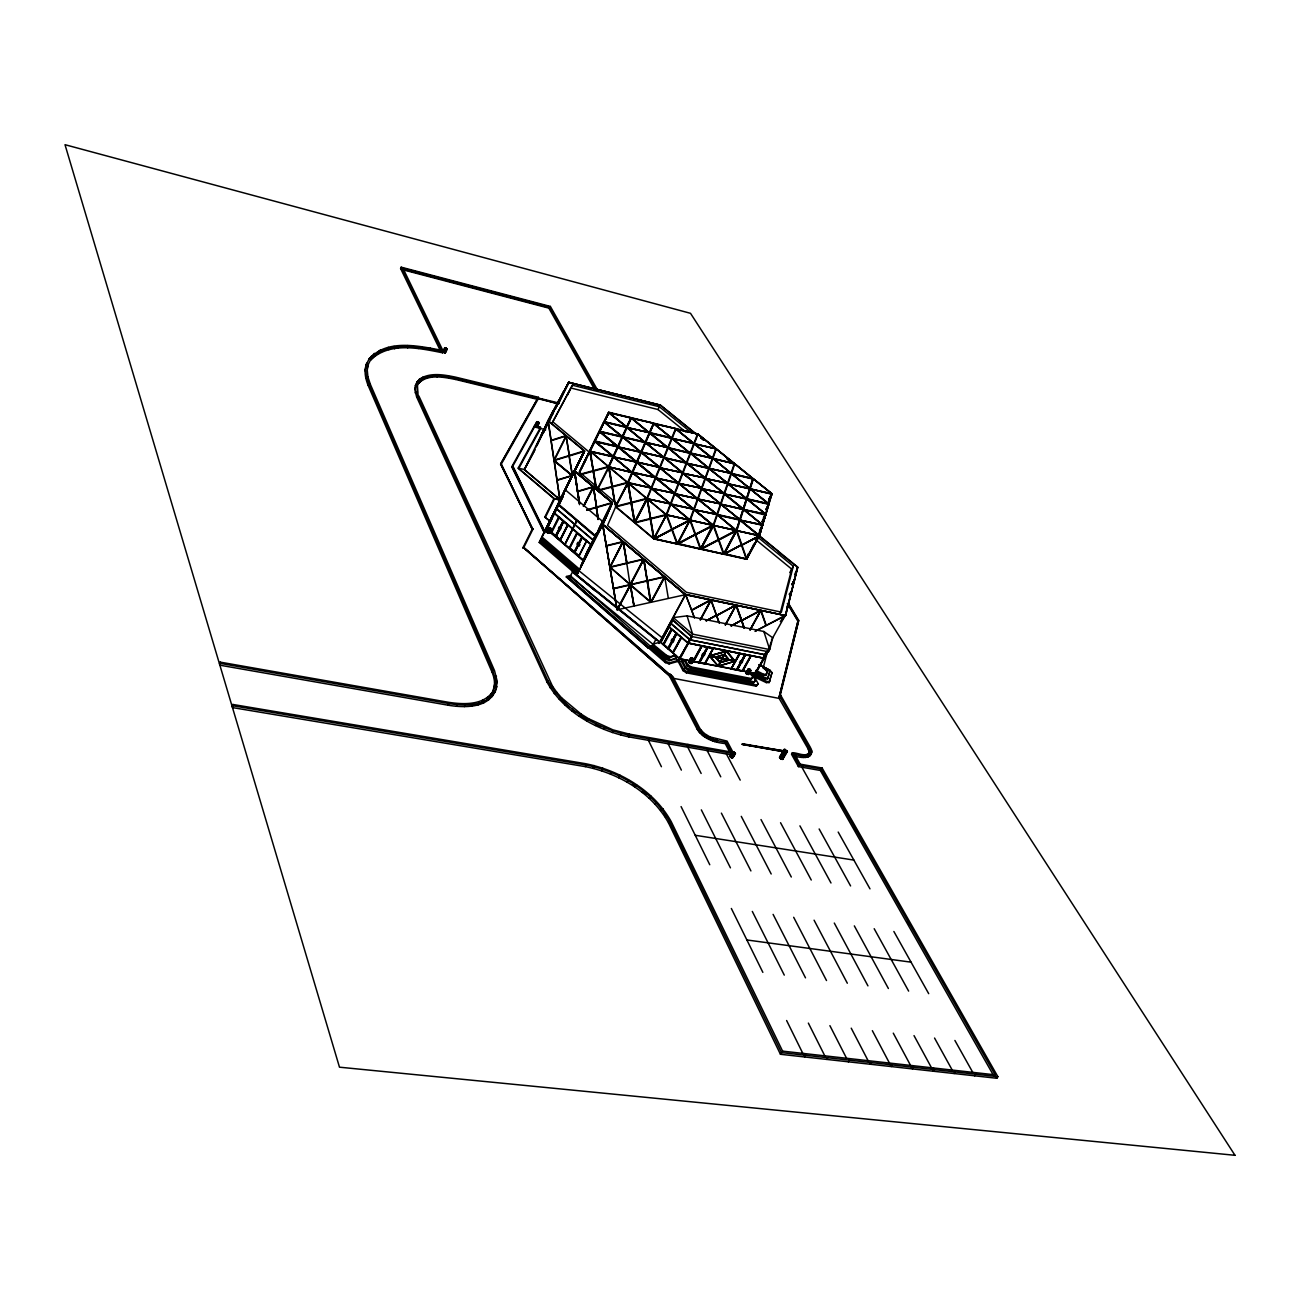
<?xml version="1.0" encoding="UTF-8"?>
<svg xmlns="http://www.w3.org/2000/svg" width="1300" height="1300" viewBox="0 0 1300 1300"><rect width="100%" height="100%" fill="white"/><g stroke="black" fill="none" stroke-linecap="round" stroke-linejoin="round"><path stroke-width="1.5" d="M750.88 670.621L750.214 669.597M734.776 752.749L735.475 753.626L733.102 757.12M730.145 756.34L732.306 752.05L732.599 753.106M691.681 663.033L688.626 661.976L691.697 657.832M691.779 663.309L691.145 662.269M693.696 659.327L692.754 659.799M690.658 658.044L692.803 659.88M688.74 662.009L690.999 657.751M495.934 679.608L496.161 688.122L497.282 681.558L494.536 670.67L370.37 384.361L367.916 376.886L367.25 370.029L368.387 363.886L367.185 368.387M491.205 694.314C496.096 687.83 494.942 678.925 491.936 671.889L368.127 385.401C365.332 378.43 363.675 370.338 366.811 363.204L365.007 370.858M492.879 691.73L495.398 680.924L492.733 670.296L368.777 383.955L366.291 376.399L365.641 369.428M811.233 749.076C814.58 758.778 799.061 756.015 794.658 754.244L793.796 755.739C798.2 757.51 813.719 760.256 810.371 750.555L810.599 747.776L780.699 695.289L779.87 696.735M788.742 604.597L798.151 620.262L778.911 697.986L808.129 748.93L809.201 752.278L808.308 754.78L809.997 751.741L809.559 748.637L780.293 696.995L780.699 695.289M731.234 754.829L628.826 736.889C596.326 729.918 563.404 711.945 546.991 682.045L416.634 396.939L414.716 389.204L415.854 384.426L415.854 391.495L417.284 395.509L547.804 680.485C564.233 710.385 597.171 728.341 629.671 735.329L731.721 753.253M551.151 528.824L549.315 532.48M550.258 529.474L548.275 527.767L546.894 531.278M534.82 425.441C540.264 414.034 532.041 434.817 538.59 423.345M778.911 697.986L798.151 620.262M672.035 678.08L779.464 698.457L798.72 620.457L788.434 603.33M798.72 620.457L779.334 697.255M764.676 516.474L759.509 535.665L746.688 559.276L653.835 538.947L615.501 506.724L627.884 483.291L631.085 502.418L615.956 506.285L627.884 483.291M765.115 655.541L765.668 652.941M785.558 615.501L797.794 567.174L740.285 520.065L762.466 524.972L765.716 514.8L762.222 522.178M780.325 621.611L785.59 615.534L797.648 567.206L785.298 615.387L771.436 640.136M766.22 682.581L769.129 682.565L772.005 672.571L769.844 670.101L759.005 664.706M769.113 682.597L772.005 672.571M764.66 678.99L767.569 678.974L769.827 671.499L767.65 669.029L759.168 664.804M767.553 679.006L769.827 671.499M757.884 537.241L793.309 566.264L781.381 612.121L686.416 592.296L607.523 525.476L617.012 503.75L579.345 472.128L589.111 452.043L552.744 421.769L572.341 385.206L659.376 406.77L691.909 433.014M755.43 671.58L763.165 675.431L765.992 675.431L767.617 670.426L765.456 667.94L764.839 669.029L767.016 671.499M765.992 675.431L767.617 670.426L763.116 668.135L767.617 651.056M780.227 613.161L791.716 569.124L756.324 540.085M766.951 651.04L766.074 654.924L755.641 673.189M767.942 651.528L755.592 673.546L749.921 672.295M771.03 641.956L768.446 651.771L691.34 636.399L672.604 619.726L660.855 642.46M765.733 652.324L764.173 658.19L687.976 643.142L669.045 626.86L687.96 642.769L689.617 639.714L671.011 623.74M765.424 653.673L764.205 658.222L688.561 643.029L690.235 639.974L765.619 654.94M754.39 674.212L754.146 675.171L766.903 681.525L769.73 681.509M755.592 673.546L756.567 669.923M764.774 516.734L762.255 525.151L764.66 516.392M762.434 525.574L759.346 535.779L764.595 516.653L762.125 521.771L764.595 516.571M762.32 525.038L764.692 516.409M446.843 349.408L444.909 352.804L446.761 349.359M442.926 351.52L443.593 352.3M443.332 352.105L445.169 347.783M444.551 347.929L443.251 352.105M768.495 504.302L765.992 509.535L768.82 503.652L750.36 489.125L771.842 494.227L768.365 503.994L750.214 488.898L771.745 493.821L759.135 535.665L765.521 514.816L763.717 518.408M759.379 535.795L772.021 493.789L697.824 433.94L608.741 412.23L592.621 444.698M765.034 514.751L759.411 535.811L762.109 525.85L759.395 535.73L755.609 540.572M747.679 555.197L746.883 558.805L753.837 544.017M746.688 559.276L748.459 553.572M759.102 535.681L765.733 514.036L747.11 499.314L768.56 504.302M493.675 690.121C484.754 705.575 463.661 704.649 448.321 702.26L220.236 662.139L219.879 665.194L448.11 705.201C464.327 707.915 489.174 708.467 495.69 689.617M494.731 692.64L496.974 686.53M717.372 514.865L736.304 530.53L743.178 509.243L720.947 504.205L742.836 509.226L724.376 494.179L746.314 498.55L727.854 483.974L749.564 488.378L731.543 473.346L752.456 478.53M752.944 478.66L749.71 488.605L731.429 473.688L752.944 478.66L736.304 530.53M743.291 508.869L724.539 493.886L746.492 498.859L728.016 483.698L749.742 488.67L743.129 509.161L724.831 493.821M753.415 478.904L771.566 493.529L753.415 478.904L736.791 530.774L759.07 535.454L746.753 558.659L759.038 536.023M713.164 525.33L694.395 509.844L713.164 525.33L734.305 463.645L712.92 458.282L730.925 473.395M734.776 463.872L752.7 478.481L734.776 463.872L713.651 525.574L736.158 530.303L723.889 553.654L736.109 531.05L717.503 514.491L739.602 519.512L720.98 504.27L739.749 519.74L717.34 514.784M809.997 751.741C806.796 758.176 797.16 752.375 792.35 752.733L791.489 754.211L798.411 766.61L820.349 770.461L994.126 1076.449L995.199 1074.856L821.226 768.966L799.289 765.115L792.35 752.733M712.303 458.331L694.346 443.674L715.845 448.744L689.78 520.081L670.865 504.302M733.931 463.499L716.3 448.988L690.284 520.325L713.017 525.102L700.798 548.6L712.758 525.298L695.533 534.251L712.969 525.866M698.003 434.233L715.666 448.468L698.003 434.233L666.673 515.028L689.634 519.837M647.367 499.184L650.601 518.424L647.367 499.184L666.169 514.767L697.531 433.989L676.39 429.163M632.694 472.761L651.267 487.727L628.144 483.177L646.75 498.615L675.577 428.642L654.225 423.751M674.472 493.464L651.609 488.264L670.361 503.977L647.254 498.859L676.049 428.87L693.859 443.398L672.149 438.279L690.121 453.017M549.023 523.965L544.472 533.211L511.81 466.684L534.43 425.864L540.556 427.326L518.164 468.211L553.93 498.664L560.186 500.11L584.285 450.84L574.438 470.892L612.398 502.71L602.891 524.485L576.648 575.136L659.831 642.281L685.636 594.636L785.59 615.534M612.462 486.363L609.099 467.334L627.526 482.609L653.413 423.231L631.345 418.308L648.976 432.689L631.491 418.015L608.969 466.993L632.044 472.29L613.633 456.869L636.48 462.101L618.54 446.826L636.626 461.744L613.811 457.113L631.881 472.582L609.278 466.993M628.014 482.852L645.58 442.536L663.683 457.47L641.306 452.286L628.014 482.852L651.121 488.085L632.531 472.534M647.562 443.219L667.875 447.379L649.773 432.916L671.694 438.084L653.867 423.475L641.306 452.286L659.571 467.464M645.58 442.488L653.867 423.475M576.989 575.153L660.043 642.216M580.791 566.475L599.641 527.654L594.701 538.736L596.944 533M586.592 552.5L602.55 524.322L612.43 502.743L602.891 524.485L586.836 552.63L581.181 565.403M579.524 503.506L574.438 471.006L579.28 502.856L574.438 471.006L612.202 502.743L574.567 470.909L612.332 502.71L602.81 524.452L617.061 609.521L630.061 584.984M219.472 663.861L220.236 662.139M580.564 566.816L586.836 552.63M439.952 349.846L400.595 268.515L401.18 267.183L550.371 306.426L597.74 390.406M595.822 536.591L602.745 521.56L565.321 489.856L558.122 504.449L595.822 536.591L599.251 528.872M441.448 350.269C418.324 345.849 386.409 338.715 369.102 359.239L371.394 356.216M596.326 390L549.477 306.849L402.967 268.32L443.316 351.439C420.16 346.97 388.066 339.398 370.646 360.002C389.496 341.494 419.51 348.205 442.683 352.82C445.315 344.727 447.931 347.669 445.38 352.755M372.255 358.426L372.889 357.012M374.368 353.34L371.751 356.671M375.196 355.582L375.83 354.169M365.658 377.829L366.291 376.399M559.179 502.157L546.406 528.629L583.31 560.381L607.474 513.793L578.516 571.74L540.865 539.175L540.312 540.28L577.947 572.845L577.444 573.983L539.776 541.385L539.224 542.49L594.847 590.639M583.31 560.381L587.714 551.2M367.266 378.332L367.916 376.886M380.575 349.83L376.838 352.999M381.306 352.121L381.94 350.707M368.127 385.401L368.777 383.955M369.72 385.808L370.37 384.361M387.627 348.757L388.261 347.36M388.863 349.668L389.496 348.27M232.066 706.192L232.846 704.454L585.569 763.701C619.921 770.624 653.835 790.335 671.19 821.567L782.6 1051.131L781.56 1052.789M393.429 347.831L394.062 346.434M232.846 704.454L232.489 707.59L585.276 766.626C618.686 773.321 651.69 792.512 668.525 822.916L780.439 1054.284L996.824 1078.269L997.88 1076.693L822.12 768.008L800.199 764.156L794.658 754.244M394.599 348.757L395.216 347.344M397.719 348.254L398.336 346.856M406.754 346.938L407.387 345.54M407.696 347.864L408.33 346.483M571.837 570.716L572.341 569.579M535.779 447.46L547.966 420.566L568.685 382.298L660.286 405.015L697.661 435.191M536.819 445.786L548.21 420.68L568.913 382.411L660.319 405.308M549.591 420.42L547.072 425.1L550.062 417.836M550.956 416.471L553.296 410.719L543.79 432.299M418.649 348.514L419.282 347.132M552.695 413.871L554.288 410.361M556.189 406.819L558.529 401.066L555.474 408.428M429.78 349.294L430.398 347.912M430.365 350.171L430.999 348.79M419.608 379.064L416.634 382.931L419.608 379.064C430.316 372.109 444.08 374.774 455.812 377.195L538.379 397.28L500.565 464.132L532.236 529.165L500.923 463.418L538.379 397.28M414.716 389.204L415.382 387.774M423.507 379.438L424.157 378.024L418.161 383.695C427.668 373.62 443.593 377.146 455.634 379.47L537.924 399.457M420.42 381.322L421.07 379.909M415.204 392.909L415.854 391.495M422.793 377.13L422.142 378.544L432.608 375.846L449.735 376.707L559.179 403.098M417.446 391.966L416.78 393.396L418.194 397.329L417.43 385.109L416.78 386.539L418.811 382.281M416.634 396.939L417.284 395.509M427.391 378.072L428.025 376.659M431.957 377.26L432.608 375.846M446.956 348.692C446.387 354.185 442.26 353.665 445.136 348.887M444.259 352.674L446.176 349.294M444.616 352.787L446.16 348.108M590.395 451.295L608.465 466.749L631.02 417.788L609.066 412.75L630.874 418.064M608.465 466.749L622.261 436.832L599.82 431.21L579.345 472.128M584.236 462.069L608.887 412.506L626.681 427.18L604.337 421.899L622.261 436.784L631.02 417.788M790.01 594.961L791.456 591.126M786.874 607.181L788.336 603.298M444.957 352.852L446.745 348.481M437.157 376.984L437.808 375.586M442.91 377.276L443.544 375.879M794.592 574.649L797.095 569.156M792.025 584.642L794.706 579.475M792.122 584.529L794.576 579.215M792.269 584.773L794.511 579.199M789.864 594.717L791.521 591.142M449.085 378.105L449.735 376.707M455.634 379.47L456.284 378.072M750.181 551.2L746.639 558.675L736.97 530.725L758.924 535.795L742.008 545.058L759.476 536.006M759.639 530.904L762.58 525.379L758.176 534.641M768.999 499.59L771.599 494.114M768.544 501.264L771.842 494.227M766.171 509.941L768.804 504.416L765.863 514.312L743.616 509.405L762.418 524.891L743.957 509.421M759.931 530.741L762.06 525.606M760.029 530.611L762.401 525.574M594.669 389.561L548.86 308.132L549.477 306.849M549.77 307.71L550.371 306.426M541.58 434.688L553.15 410.995L524.29 469.609L559.975 499.606L548.941 524.095M501.15 464.344L532.837 529.392L501.15 464.344L538.509 398.336L557.456 403.699M537.355 399.311L538.005 397.946M415.204 385.856L417.267 381.517M511.81 466.684L544.489 531.765M543.774 530.79L544.375 531.992L512.736 466.18L544.733 531.261L541.401 538.086L579.085 570.456M534.43 425.864L540.215 428.009M535.242 426.059L537.111 421.639M534.934 425.831L537.761 421.801M540.556 427.326L534.544 426.952L545.74 429.78M535.372 425.035L537.42 421.688L535.535 426.254M535.827 426.481L537.534 422.971M538.265 423.296L535.86 426.449M588.51 453.18L604.159 421.655L626.519 426.936L608.53 412.652L600.892 428.642M608.741 412.23L579.394 472.891M594.913 441.35L613.161 456.576L590.086 451.295L608.887 412.506M536.543 426.692L538.72 422.337M536.851 426.741L539.191 422.793L538.541 423.28M539.256 422.988L537.322 426.676M536.933 445.25L546.536 425.571M552.435 414.131L558.383 401.342L546.829 424.97L550.908 417.462M556.433 406.364L563.501 391.885L557.538 404.674M559.114 402.447L568.685 382.298L555.019 409.435M552.061 423.134L552.744 421.769M567.45 395.184L572.341 385.206M539.224 542.49L560.089 499.964L553.979 498.566L544.798 517.124L550.339 521.284L544.798 517.124M572.244 475.637L554.158 460.769L571.903 475.556L567.271 485.761L579.686 460.915L559.812 499.915M548.503 524.03L541.954 536.981L579.654 569.351M583.408 560.901L546.016 528.71L584.561 450.97L548.031 420.696L584.399 451.003L574.714 471.218M591.191 544.944L554.109 513.224L563.274 493.951M552.207 518.212L546.959 528.905L563.371 495.869L559.081 504.66L596.034 536.153M596.57 533.211L590.85 545.512M590.785 545.642L596.814 533.325M594.847 538.444L611.341 504.757M607.474 513.793L598.764 531.554L607.23 513.663M554.434 460.102L566.231 436.247L569.384 455.488M545.447 517.238L554.548 498.81L518.229 468.114L524.339 469.511L560.089 500.077L574.47 470.941L612.202 502.743M672.555 676.975L523.803 547.495L670.475 676.731L523.153 547.349L670.881 675.984M548.892 522.827L556.887 507.65L550.062 520.585M563.68 492.863L584.415 451.262L563.501 492.619M549.217 522.99L555.685 509.974M584.821 460.866L608.774 412.977M579.898 470.99L603.931 422.11M581.035 469.3L586.414 458.461M594.523 441.512L586.495 457.681M523.429 548.226L533.211 528.661M448.11 705.201L448.923 703.576C464.685 706.03 486.379 706.94 495.527 691.048M560.056 500.029L556.758 497.087M522.779 548.096L532.594 528.434M456.511 706.322L457.324 704.697M548.031 420.696L559.894 500.061L584.642 451.019L549.933 520.878M563.599 494.114L559.325 501.865M549.477 529.149L547.625 532.854L548.941 527.524L546.65 532.122L547.625 532.854L548.421 533.146L550.81 528.32L549.315 527.572L546.91 532.399M547.3 532.61L549.347 527.637M548.86 530.351L550.111 527.865M550.485 528.076L548.031 533.033L549.347 532.886M548.389 533.081L550.745 528.336L548.73 533.114M548.779 533.195L551.07 528.58M590.086 451.295L612.983 456.332L594.766 441.642M595.091 441.594L617.744 446.631L599.983 431.503L617.906 446.29M558.675 517.124L551.054 532.512L555.539 536.055M551.168 532.496L558.886 517.075M464.409 706.631L465.221 705.006M558.431 528.434L559.325 526.663M562.933 521.105L555.571 535.649L551.769 532.366L559.097 517.839L563.355 521.024L555.62 536.429M563.55 521.381L555.913 536.38L560.219 539.955L567.759 524.989L563.436 521.398L556.026 536.347M471.689 706.128L472.501 704.519M560.121 529.994L561.048 528.158M491.936 671.889L492.733 670.296M553.15 410.995L544.928 427.927M541.515 434.834L558.383 401.342M538.2 442.146L563.664 391.592M545.383 428.577L538.249 442.032M547.072 425.1L553.199 413.059M557.781 404.511L568.913 382.411M567.466 525.038L560.137 539.581L556.384 536.283L563.68 521.755L568.067 524.924L560.3 540.345M478.189 704.844L479.001 703.235M493.805 677.349L494.601 675.756M482.284 701.594L483.096 699.985M495.657 677.836L496.47 676.244M483.827 702.812L484.64 701.204M583.326 506.204L592.962 487.126M494.585 682.516L495.398 680.924M583.57 506.415L593.645 487.191L596.619 507.098L593.369 487.305L584.074 505.733M487.646 697.32L486.834 698.929L489.19 696.719M494.276 687.326L495.089 685.734M490.376 695.614L491.189 694.005M496.47 683.15L497.282 681.558M627.477 425.165L629.102 421.639M488.507 700.066L489.32 698.457M599.674 431.519L622.099 436.54M599.658 431.551L617.435 446.631L599.511 431.844M492.164 696.654L492.976 695.045M597.74 488.296L608.465 467.139L593.499 471.152L596.538 488.166M598.114 488.621L608.839 467.448L612.024 486.476L599.072 489.889M608.969 466.993L631.719 472.274L613.486 457.161L636.155 462.101L618.069 447.168L640.673 451.815L622.879 436.735L645.109 442.293L627.153 427.456L649.301 432.673L627.315 427.7L644.962 442.585L622.895 437.32L640.689 452.4L618.394 447.119M569.481 548.064L577.086 533.065L581.847 537.03L574.113 552.045L569.189 548.113L576.891 532.707M576.875 544.261L577.85 542.344M574.194 552.419L582.026 536.981L577.265 533.439L569.904 547.983L574.21 551.622M582.108 537.371L574.486 552.354L582.108 537.371L586.479 540.979L578.825 555.977L574.6 552.337M574.892 552.273L582.351 537.712L586.771 540.93L578.906 556.367M579.085 546.179L579.946 544.489M566.264 576.94L570.489 575.835L566.264 576.94L648.31 648.212L652.827 645.092L666.006 656.516L669.646 657.784L675.74 655.168L670.247 656.679L666.608 655.395L570.115 576.582L567.109 577.233L665.405 662.61L669.061 663.894L677.446 661.554L678.048 660.433L676.049 658.71L669.305 660.579L665.665 659.295L650.959 646.555M567.109 577.233L567.483 576.501L649.106 647.367L648.31 648.212M588.445 453.375L604.403 421.769M583.619 463.352L594.75 441.041M570.034 575.461L651.641 647.319M570.115 576.582L572.374 572.146L655.817 639.519L653.429 643.971L660.595 642.07L672.604 619.726M552.256 422.923L570.96 388.034L657.979 409.516L659.376 406.77M586.69 552.663L596.521 533.374M598.536 529.49L611.845 502.645M602.322 522.324L612.398 502.71M631.735 418.08L653.413 423.231M576.648 575.136L578.906 570.716L662.22 637.829M640.835 452.059L622.733 437.076L644.946 442.016M645.726 442.195L667.729 447.72L650.081 432.868M645.742 442.78L663.829 457.177L641.631 452.286L659.717 467.171L637.276 462.28L655.541 477.344L634.579 473.2M583.895 463.385L589.908 451.019M627.494 482.983L615.582 505.976L612.381 486.948L627.331 483.015M628.339 482.852L631.361 502.336L628.144 483.177M675.577 428.642L654.03 423.702L671.548 438.376L649.919 433.16M647.4 442.926L667.566 447.427M546.991 682.045L547.804 680.485M690.137 453.066L668.346 447.606L686.156 462.589L664.17 457.714L686.335 462.881L668.509 447.899M659.587 467.512L636.967 462.28L655.07 477.701L636.805 462.637M610.122 566.979L643.386 559.065L623.22 542.149L610.122 566.979L622.668 542.019L610.041 566.719M674.456 493.382L656.191 477.896L674.619 493.09L651.771 488.573L670.508 503.685L647.579 498.875M634.644 521.999L646.717 498.973L634.644 521.999L631.442 502.889L646.717 498.973M635.034 522.324L647.108 499.298L650.325 518.505L635.034 522.324L647.108 499.298M647.254 498.859L670.199 503.734L651.446 488.637L674.31 493.155L655.72 478.238L678.324 482.771L659.913 468.049L682.289 472.582L664.479 457.714L682.597 472.534L660.221 468L678.356 483.356L656.045 478.189M555.262 509.99L556.562 507.488M553.946 512.671L554.97 511.485L554.271 512.834L591.354 544.651M550.095 687.781L550.908 686.221M551.769 687.944L552.581 686.367L418.844 395.915M554.222 693.648L555.035 692.071M555.783 693.631L556.595 692.055L552.581 686.367M551.492 517.676L550.81 518.992L551.72 518.034M556.887 507.65L555.36 509.811M697.531 433.989L676.195 429.114L693.729 443.723L672.311 438.555L689.991 453.359L668.363 448.191M559.309 699.514L560.121 697.954M560.706 699.335L561.535 697.759L556.595 692.055M664.332 457.99L686.189 463.174L668.2 447.948L689.975 452.79M694.492 443.918L712.449 458.039L690.592 453.261M677.462 543.497L672.214 529.441L689.585 520.617L677.462 543.497L689.942 519.773L671.028 504.53L693.875 508.983L675.122 493.935L697.613 498.777L678.99 483.308L701.399 488.378L682.939 473.119L705.104 478.189L687.115 463.076M565.24 705.315L566.069 703.739M653.9 538.184L666.12 515.125L650.683 518.976L653.9 538.184L650.683 518.976M653.835 538.947L666.461 514.751L759.558 535.697L740.415 520.293L762.32 525.265M630.289 584.253L643.273 559.488M630.159 585.244L634.108 605.979L630.614 585.114L617.321 609.749L685.604 594.636L691.616 610.025L710.499 599.999L691.714 610.301L694.281 617.744M643.533 559.715L630.549 584.48L664.202 576.712L643.825 559.617L647.043 580.678M618.15 608.416L630.321 585.211M630.711 584.447L643.695 559.666L647.221 580.629M571.951 710.905L572.764 709.329M715.845 448.744L696.41 444.372M716.3 448.988L734.126 463.352M579.28 716.202L580.109 714.642M561.535 697.759L580.954 713.96L580.125 715.536L586.219 719.339M724.019 493.577L705.884 478.384M674.96 493.707L693.404 509.34L674.814 494L697.271 498.761L678.844 483.6L701.22 488.085L682.793 473.411L704.925 477.896L686.66 463.418L708.581 467.902L690.739 452.969L712.335 458.38L690.755 453.538L708.597 468.488L686.969 463.352M689.975 520.553L677.934 543.595L695.142 534.658L690.056 520.715M587.145 721.11L587.974 719.534M587.746 720.281L588.575 718.721L580.954 713.96M664.349 577.346L651.186 602.16L664.804 577.233L668.33 598.309M734.305 463.645L712.936 458.851M595.367 725.53L596.196 723.954M603.785 729.381L604.63 727.805M701.171 548.551L713.342 525.801L718.38 539.809L701.285 548.957L723.418 553.93L718.283 539.646L701.171 548.551L713.44 525.964M585.276 766.626L586.121 765.017C619.548 771.745 652.567 790.92 669.419 821.324L781.479 1052.61L780.439 1054.284M659.035 643.484L685.441 594.327L785.444 615.582L755.024 631.394M593.174 767.081L594.035 765.489M535.226 449.296L524.339 469.625L534.544 450.613M612.284 732.582L613.129 731.023M691.194 661.05L679.477 658.775L660.644 642.492L672.994 620.051M593.548 768.365L594.409 766.773M671.45 629.038L663.211 644.361L660.595 642.07M541.385 435.11L546.683 425.279M541.613 435.24L546.91 425.392M671.125 640.689L672.1 638.885M601.835 769.633L602.68 768.04M620.685 735.101L621.53 733.541M676.033 633.279L668.021 648.034L663.942 644.508L671.938 629.769L676.78 633.149L668.346 648.765M601.965 770.851L602.826 769.259M668.102 648.424L676.293 633.246M668.07 648.846L676.504 633.214M672.945 642.363L673.952 640.477M666.006 656.516L666.608 655.395M665.665 659.295L666.266 658.19L651.56 645.434M665.405 662.61L666.006 661.489L649.301 646.994M736.483 531.001L746.281 558.935L724.262 553.605L736.483 531.001L724.36 553.767M669.646 657.784L670.247 656.679M680.875 637.504L672.896 652.242L668.817 648.716L676.829 633.961L681.688 637.358L672.896 653.071L681.525 637.406M672.977 652.633L681.2 637.455M628.258 735.621L629.102 734.061L731.38 752.05L726.066 742.056C715.423 741.065 703.658 737.149 697.872 727.496L670.15 674.245L669.337 675.74L697.028 729.008C702.812 738.676 714.561 742.592 725.221 743.567L729.625 751.904M669.305 660.579L676.666 657.589L675.139 656.273M367.754 365.316L371.28 358.572M628.826 736.889L629.671 735.329M669.061 663.894L669.663 662.773L678.048 660.433M610.431 774.02L611.293 772.428M676.049 658.71L676.666 657.589M700.148 619.824L710.905 600.34L719.258 622.992M700.456 619.889L711.003 600.503M677.446 661.554L688.236 642.98L701.366 645.954L691.551 663.406C695.597 659.523 691.259 653.429 688.919 662.529L691.665 657.751M680.095 658.726L688.399 643.337M690.43 639.73L692.087 636.659M670.475 676.731L671.288 675.236M751.774 673.822L751.173 674.911L753.512 675.366L758.258 683.832L756.259 686.189L686.335 672.815L682.988 670.605L678.486 662.058L679.087 660.952L681.509 661.424L685.1 668.216L688.447 670.426L753.561 682.923L755.56 680.566L751.774 673.822L749.434 673.367L750.051 672.279L752.863 677.3L750.864 679.656L690.544 668.038L687.212 665.844L684.531 660.774L682.11 660.303L681.509 661.424M366.161 364.634L369.736 357.809M768.641 499.493L771.745 493.821M768.804 499.769L772.038 493.773M619.19 776.831L620.051 775.239M618.832 777.839L619.694 776.246M684.531 660.774L685.133 659.669L687.814 664.722L691.161 666.933L751.481 678.551L752.863 677.3M682.988 670.605L683.605 669.5L679.087 660.952M759.59 530.692L762.466 524.972M685.1 668.216L685.717 667.111L682.11 660.303M787.378 751.546L785.395 751.595L783.965 749.58L787.378 751.546L782.697 759.379L779.886 758.192L780.504 756.892M518.798 468.358L540.67 428.431M688.724 662.236L690.658 658.271M687.212 665.844L687.814 664.722M689.211 662.805L692.461 658.092M692.087 657.93L689.553 663.081L691.226 659.1M689.959 663.309L691.633 659.327M649.236 738.758L648.391 740.317L661.424 766.724M692.38 659.701L690.365 663.471L693.81 659.376M686.335 672.815L686.952 671.694L756.876 685.1L758.258 683.832M691.145 663.634L693.712 659.116M627.039 782.259L628.485 779.789M701.789 646.019L693.322 661.716L701.691 645.856L763.799 658.304M688.447 670.426L689.049 669.305L754.179 681.834L755.56 680.566M690.544 668.038L691.161 666.933M701.854 655.233L702.829 653.445M698.913 662.204L706.956 647.53M707.59 647.01L699.026 662.48M699.205 662.87L707.753 647.303M699.579 662.691L707.801 647.465L713.261 648.635M704.048 655.753L705.071 653.884M634.887 787.183L635.765 785.59M636.577 784.859L635.7 786.435L632.466 784.404M735.654 605.491L725.758 624.146M725.173 624.91L735.962 605.556L725.481 624.975M704.925 663.715L713.472 648.18L705.087 664.008L693.258 661.602M668.996 742.235L668.151 743.779L681.363 770.104M642.281 792.545L643.159 790.969M722.053 658.548L720.298 662.496L724.327 654.875M722.329 658.369L726.164 651.105L734.549 660.952L709.881 656.175L715.536 657.475L719.989 662.724L728.959 660.108L734.305 660.952M649.106 798.281L649.984 796.689M650.325 797.842L651.202 796.266M512.379 466.895L534.885 426.254M749.921 629.947L760.76 610.724L750.23 630.012M687.099 745.94L687.944 744.413M655.233 804.261L656.11 802.685M697.028 729.008L697.872 727.496M739.229 653.445L731.039 669.045L739.635 653.608M688.594 745.68L687.733 747.207L701.155 773.467M739.749 653.884L731.347 668.753M697.84 730.372L699.514 727.756L672.847 676.585L670.15 674.245M699.514 727.756L699.4 730.503L698.669 729.267M698.896 731.786L699.741 730.259M700.342 731.754L701.188 730.226L700.245 728.991M700.164 733.2L701.025 731.673M739.521 662.61L740.512 660.839M789.783 572.617L793.309 566.264M736.548 669.516L744.64 654.989M701.464 732.989L702.309 731.477L701.188 730.226M745.274 654.469L736.661 669.793M736.84 670.166L745.42 654.761M737.197 669.988L745.469 654.908L750.783 655.964M737.49 669.695L745.469 654.908M701.642 734.581L702.488 733.054M741.683 663.114L742.706 661.261M702.764 734.207L703.609 732.696L702.309 731.477M660.562 810.436L661.456 808.844M703.267 735.914L704.113 734.386M662.122 810.355L663.016 808.762M703.609 732.696L705.754 736.499M705.039 737.165L705.884 735.654M750.425 656.126L742.284 670.589M742.544 671.174L751.14 655.785M742.609 671.288L751.059 655.622L742.609 671.288L730.99 668.931L739.798 654.03M791.879 584.545L794.755 579.329M706.908 738.335L707.753 736.808M665.015 816.66L665.909 815.084M733.704 753.594L727.074 741.097L709.962 736.921L709.117 738.449L707.411 737.523M748.459 668.85L745.729 672.961L747.077 674.278L749.938 669.305L748.378 668.769L745.842 673.221M708.841 739.375L709.702 737.847M789.75 594.799L791.7 591.24L789.116 594.279M746.038 673.514L748.735 668.801M746.395 673.774C749.824 665.113 752.066 670.296 747.077 674.229C745.241 674.017 748.036 669.012 749.125 670.637M746.671 674.05L749.548 669.077M710.824 740.285L711.685 738.758M750.766 670.572L747.467 674.391M750.571 669.858L748.524 674.57M708.012 749.092L707.168 750.62L720.753 776.815M712.822 741.033L713.668 739.521M668.525 822.916L669.419 821.324M714.773 741.634L715.634 740.106M716.869 739.294L716.024 740.805L714.35 740.431M750.864 679.656L751.481 678.551M763.36 657.426L766.139 652.486M762.369 659.327L766.074 652.73L765.034 655.492M756.925 669.923L765.635 655.509M716.625 742.04L717.47 740.529M763.847 631.491L769.697 649.561L692.575 634.14L673.254 617.614L687.099 615.859L763.847 631.491L772.769 637.796L769.697 649.561L768.446 651.771L767.617 651.349L753.447 676.553L766.285 682.614L766.903 681.525M753.561 682.923L754.179 681.834M600.259 525.964L607.62 513.467L600.503 526.094M756.259 686.189L756.876 685.1M763.165 675.431L763.783 674.342L766.61 674.342M725.221 743.567L726.066 742.056M767.049 670.101L767.65 669.029M765.342 677.934L764.725 679.023L754.471 673.92L755.089 672.831L765.342 677.934L768.17 677.918M769.242 671.19L769.844 670.101M733.639 752.082L730.129 756.6L731.429 757.738L734.484 752.44L732.517 751.92L730.242 756.616M730.34 756.909L733.216 751.904M733.622 752.017L730.714 757.185L732.29 752.798M731.023 757.494L734.061 752.196M731.445 757.673L732.29 758.03L735.15 753.025M734.435 752.472L731.867 757.916L735.264 753.317L732.29 758.03M732.599 757.965L735.361 753.594L734.76 754.179M780.536 696.004L779.074 697.336M779.464 698.457L780.293 696.995M779.529 757.266L783.965 749.58M779.529 757.543L784.192 749.434M784.517 749.385L779.626 757.786M779.886 758.192L784.826 749.418M782.421 753.935L785.021 749.45M780.211 758.517L785.363 749.531M780.617 758.826L785.834 749.726M781.056 759.086L785.395 751.595M781.528 759.281L785.866 751.79M787.004 750.62L781.885 759.379L787.199 750.88M782.372 759.428L787.28 751.026M783.299 750.864L783.039 751.79M802.1 757.217L803.741 754.699M808.129 748.93L808.99 747.451M798.411 766.61L799.289 765.115M803.774 757.429L805.155 754.731M800.199 764.156L799.337 765.651L797.712 765.359M808.697 750.1L809.559 748.637M806.423 754.601L805.545 756.08L806.65 755.804M805.366 757.477L806.244 755.999M809.071 751.221L809.933 749.742M809.201 752.278L810.079 750.799M807.576 755.365L808.438 753.886M806.812 757.331L807.674 755.852M810.778 751.822L811.639 750.344M802.75 765.733L801.872 767.211L816.351 793.065M808.064 757.006L808.925 755.528M810.94 753.009L811.817 751.53M809.104 756.519L809.965 755.04M809.933 755.852L810.794 754.374M810.859 754.081L811.72 752.602M810.517 755.04L811.379 753.561M820.349 770.461L821.226 768.966M821.242 769.486L822.12 768.008M730.145 756.113L731.104 755.788M748.719 674.456L748.166 673.238M803.758 1055.259L804.798 1053.601M804.586 1056.949L805.626 1055.291M826.589 1059.386L827.629 1057.745M848.364 1061.807L849.404 1060.166M869.928 1064.196L870.984 1062.571M891.28 1066.569L892.336 1064.944M912.6 1065.642L911.544 1067.251L893.279 1033.159M912.438 1068.909L913.494 1067.3M932.49 1069.591L933.546 1067.983M933.384 1071.233L934.456 1069.624M954.135 1073.54L955.208 1071.947M974.691 1075.815L975.764 1074.222M765.57 514.312L746.964 499.086L768.706 503.831L747.077 498.729L765.44 514.085L743.503 509.762L762.288 524.664L740.122 520.358L758.908 535.746M763.36 517.839L765.342 514.881M755.852 540.686L759.281 536.153L778.082 551.249M781.381 619.905L785.346 615.42L755.82 630.825M782.697 759.379L782.941 758.501M671.661 529.457L654.371 538.428L666.347 515.255L671.661 529.457L654.501 538.85L676.991 543.774L671.726 529.685L654.42 538.688L676.991 543.774M672.149 529.197L689.471 520.195L672.149 529.197L666.835 514.979L689.471 520.195L671.011 503.929L693.566 509.048M654.501 538.85L671.808 529.847M689.585 520.617L672.214 529.441M712.855 525.444L695.63 534.398L690.446 520.276L712.855 525.444L694.086 509.892L716.706 514.312L697.938 499.314L720.33 503.734L701.724 488.914L723.872 493.35L705.429 478.725L727.35 483.161L709.069 468.715L727.659 483.113L705.738 478.66M712.871 525.704L695.679 534.641L700.798 548.6M678.064 544.001L695.045 534.495L677.852 543.433L700.31 548.876L695.191 534.901L677.966 543.839L700.31 548.876M718.77 539.403L735.914 530.497L713.83 525.525L718.997 539.955L736.109 531.05M735.995 530.644L718.916 539.793L723.889 553.654M718.51 540.199L701.383 549.104L723.418 553.93M724.262 553.605L741.374 544.911M741.423 545.155L724.376 554.011L746.281 558.935M741.91 544.895L759.281 536.153M724.457 554.158L741.293 544.749M706.16 620.717L716.446 615.371M716.788 615.29L735.67 605.378M706.258 620.977L716.365 615.209L707.07 620.344M741.78 620.571L760.467 610.545L741.78 620.571L743.974 627.851M731.12 625.804L741.358 620.474M744.396 627.949L741.683 620.392L760.467 610.545L750.506 629.184M731.201 626.064L741.26 620.311L732.014 625.43M554.271 460.135L584.058 450.921M572.049 475.264L554.304 460.493L584.334 451.425M571.903 475.556L557.034 480.025L554.32 460.753M571.854 475.8L557.099 480.382L559.959 499.59M726.44 651.056L709.312 655.931L726.602 651.089M715.65 657.264L724.474 654.599L726.456 651.349L710.011 655.947L715.52 657.036L724.36 654.371M728.39 659.799L720.168 662.269L715.845 657.329M720.021 662.529L728.959 660.108M718.071 666.055L735.101 661.196L718.201 666.283L720.151 662.756L718.347 666.023L709.881 656.175M593.125 487.094L577.753 491.644L579.442 501.816M586.658 509.957L612.072 502.629M586.69 510.331L612.202 503.019M679.461 658.418L688.236 642.98M764.969 514.962L743.795 509.714M580.336 474.159L593.158 470.698L589.972 451.75L593.158 470.698M590.395 451.604L593.418 470.6L608.221 466.602M580.401 474.695L593.239 471.234L595.79 486.411M715.39 448.646L694.184 443.966L712.01 458.38M612.3 486.395L627.266 482.462M599.154 490.441L612.121 487.029L614.997 504.173M671.352 629.07L663.146 644.654L671.694 629.411M631.361 502.336L646.49 498.452M634.384 522.113L616.021 506.837L631.183 502.97L634.384 522.113L631.02 503.003M671.06 623.464L689.78 639.405L692.575 634.14L687.099 615.859M650.601 518.424L665.892 514.605M650.423 519.058L635.099 522.876L653.477 538.314L650.26 519.09M771.241 493.691L750.181 488.832L768.658 503.945M694.492 617.776L685.604 594.636L602.534 524.258L622.798 541.613L606.483 545.61M622.846 541.986L606.548 545.984M650.471 602.322L647.27 581.003M797.42 567.076L778.229 551.85M685.051 594.571L664.641 577.265M616.655 608.026L602.615 524.258L685.604 594.636M643.435 559.455L610.171 567.352L650.796 601.981M629.996 584.35L626.795 563.404M613.503 588.413L630.012 584.61L610.35 567.32M613.746 588.754L630.76 584.821M630.597 584.854L664.251 577.086L650.926 601.933L647.579 580.938M578.76 555.604L574.957 552.273M575.071 524.794L593.678 540.475M595.433 536.673L558.447 504.92M564.866 544.278L576.842 520.585L564.899 544.538L572.683 529.116M572.439 528.905L576.859 520.845M575.153 524.648L556.53 508.755M546.406 528.629L583.602 560.446M631.442 502.889L634.806 521.966M558.967 517.465L563.176 521.056M611.878 503.019L594.864 538.444M596.229 507.569L598.195 517.709M752.619 479.034L731.559 473.915L749.856 488.312M631.085 502.418L627.721 483.324M612.024 486.476L608.676 467.48M612.121 487.029L614.396 501.556M592.93 486.753L577.688 491.286L574.909 471.445M593.239 471.234L595.497 485.696M572.309 475.15L568.994 455.942M569.27 455.861L572.406 475.312M565.793 435.695L551.119 440.343L548.226 421.07M566.069 436.264L569.221 455.504M549.006 527.589L546.991 532.383M749.125 670.572L750.279 670.946M782.6 1051.131L995.199 1074.856M781.479 1052.61L997.88 1076.693M801.352 755.966L802.88 756.178M442.114 376.334L446.875 376.967M746.883 939.965L911.04 962.163M419.851 347.88L423.816 348.449M695.24 835.283L853.889 860.096M233.269 705.835L586.121 765.017M220.643 663.471L448.923 703.576M742.479 743.762L783.575 750.847L742.202 744.234L783.169 751.579M742.3 744.071L783.347 751.27M742.267 744.494L783.136 751.595M746.265 671.531L679.396 658.71L691.649 636.399L672.653 620.133M749.889 672.23L755.625 673.449M693.176 661.44L746.314 671.742M728.942 659.653L724.506 654.404L728.942 659.653L734.549 660.952M739.684 653.77L745.062 654.924M689.812 639.762L766.09 654.826M700.733 619.044L710.58 600.275L691.714 610.301M719.144 622.798L711.327 600.308M685.701 594.815L785.444 615.582M450.141 377.536L455.163 378.576M629.102 734.061L612.983 729.869L588.575 718.721M670.849 504.221L693.745 509.356M694.216 509.535L716.885 514.621L698.084 499.005M694.395 509.844L717.015 514.247L698.246 499.249L720.622 503.669L702.033 488.865L724.181 493.285L705.591 478.433L727.529 483.454L709.231 468.439M739.635 520.114L717.519 515.092L736.466 530.238M628.176 482.56L650.942 487.793L632.385 472.826M674.96 493.626L697.613 498.777L679.153 483.551L701.529 488.02L683.085 473.363L705.234 477.848L686.806 463.125L708.744 468.195L690.609 453.31M698.067 498.94L720.509 504.026L701.87 488.621M743.015 509.519L721.142 504.497L739.911 519.447M632.678 472.176L655.216 477.409M632.856 472.469L655.395 477.701M701.854 488.556L724.051 493.642M724.685 494.114L746.33 499.135M637.114 461.988L659.409 467.22L641.16 452.644M590.249 451.587L612.999 456.918M749.596 488.946L728.163 483.925L746.606 498.501M595.075 441.009L617.581 446.339M641.469 451.994L663.52 457.226L645.434 442.829M640.835 452.108L618.231 446.826L636.317 461.809M730.957 473.46L709.199 468.374L730.779 473.168L713.099 458.559L731.071 473.119L709.378 468.666M596.96 442.049L617.597 446.924M712.774 458.559L733.98 463.645M599.836 431.795L622.099 437.125M649.122 432.396L627.006 427.749L644.784 442.309M649.903 432.591L671.531 437.808L653.738 423.93M626.535 427.505L604.5 422.191L622.408 436.491M457.129 379.064L474.825 383.354M478.757 384.312L496.454 388.619M500.386 389.561L512.168 392.438M516.1 393.396L535.762 398.174M537.729 398.645L558.837 403.78M614.608 393.916L592.28 388.261M659.783 405.113L637.878 399.571M734.451 754.227L733.606 753.87M400.595 268.515L441.805 279.338M445.738 280.377L545.837 306.686M404.332 270.156L548.86 308.132M666.266 658.19L669.923 659.457M666.006 661.489L669.663 662.773M710.872 739.245L712.628 739.911M537.761 421.736L538.785 422.321M595.725 724.571L600.633 726.814M554.32 513.175L563.485 493.529L564.233 494.146M551.541 517.433L546.227 528.271M766.204 654.599L767.617 651.349M756.031 670.491L763.783 674.342M600.762 428.902L592.865 444.827M709.962 736.921L705.039 733.866M443.918 352.479L444.844 348.66M685.717 667.111L689.049 669.305M683.605 669.5L686.952 671.694M572.991 710.385L575.835 712.449M697.531 435.273L660.108 404.934M700.586 437.661L703.722 440.261M728.471 460.216L734.809 465.254M700.781 437.71L703.885 440.229M726.863 458.884L731.51 462.637M657.979 409.516L685.815 432.023M675.903 429.163L693.696 443.17L672.019 438.604L689.812 453.082M649.285 432.64L631.849 418.308M649.626 433.209L667.42 447.72M626.827 426.887L609.261 412.799M664.17 457.762L682.435 472.826L660.059 467.707L678.486 483.015L655.866 477.88L674.31 493.155M604.175 422.224L621.936 436.832M694.233 509.6L713.017 525.102M637.13 462.573L655.379 477.636M675.122 493.935L693.729 509.291M595.238 441.301L613.308 456.267M589.908 451.051L666.51 514.784M569.091 707.135L562.153 700.733M556.709 497.185L560.186 500.11M643.321 791.96L646.116 794.316M602.534 524.258L685.441 594.685M556.465 508.901L593.613 540.621M650.634 602.274L630.435 585.163L633.815 606.044M663.471 644.572L679.851 658.84M566.637 576.192L648.716 647.465M709.312 655.931L718.039 666.25M720.135 662.464L715.536 657.475M726.472 650.861L735.101 661.196M734.419 660.725L726.326 651.121L718.217 665.795M724.36 654.68L728.634 659.799M664.414 813.556L666.705 816.774M788.044 604.029L798.33 621.156M787.312 603.541L797.761 620.945M761.183 610.691L766.22 625.186M637.227 399.409L615.192 393.949M765.895 625.365L760.76 610.724M788.84 712.497L792.821 719.501M795.811 724.75L797.794 728.244M854.36 827.742L856.375 831.269M907.562 921.294L909.577 924.836M995.898 1076.644L996.824 1078.269M591.776 388.489L568.88 382.298M838.191 832.065L869.992 888.859M893.864 931.483L928.704 993.671M954.899 1040.455L972.839 1072.5M819.146 828.977L850.59 885.934M874.185 928.704L908.635 991.104M934.554 1038.05L952.299 1070.209M712.839 648.7L704.762 663.293M716.089 657.345L728.52 660.026L715.52 657.036M707.801 647.465L699.839 662.334M707.314 647.367L701.903 646.295L693.631 661.424M799.923 825.858L830.992 882.992M854.327 925.876L888.388 988.504M914.014 1035.612L931.564 1067.885M701.691 645.856L693.956 661.196M780.553 822.721L811.249 880.019M834.291 923.049L867.945 985.871M726.424 753.984L740.204 780.114M761.004 819.553L791.31 877.013M814.076 920.189L847.324 983.222M872.349 1030.672L890.403 1064.911M680.306 693.972L682.142 697.499M741.276 816.351L771.192 873.99M793.683 917.296L826.508 980.541M851.224 1028.17L868.173 1060.816M721.386 813.134L750.913 870.935M773.094 914.371L805.496 977.844M829.904 1025.651L846.625 1058.411M701.334 809.867L730.438 867.847M752.31 911.43L784.274 975.114M808.356 1023.1L824.866 1055.974M681.086 806.585L709.767 864.744M731.347 908.472L762.856 972.367M786.614 1020.516L802.896 1053.536M401.18 267.183L442.683 352.82M374.546 396.971L376.967 402.545M380.998 411.84L383.419 417.43M397.914 450.905L400.319 456.495M414.814 489.97L417.235 495.544M426.904 517.871L430.121 525.314M444.616 558.789L447.038 564.379M741.699 620.311L736.304 605.361L741.601 620.133M735.962 605.556L744.071 628.046M602.615 524.258L617.159 609.96M643.988 559.585L647.351 580.596M647.108 581.051L650.634 602.014M623.22 542.149L626.6 563.062M574.438 471.006L579.54 504.66M593.483 487.224L596.44 507.114M596.505 507.488L598.276 519.399M596.391 507.536L598 519.496M565.988 436.036L554.044 459.924L551.168 440.7L565.988 436.036M735.572 605.215L716.885 615.452L735.572 605.215M626.892 562.997L623.383 542.116L626.892 562.997M1235 1155.31L339.479 1067.186L65 144.69L690.511 313.316L1235 1155.31"/></g></svg>
